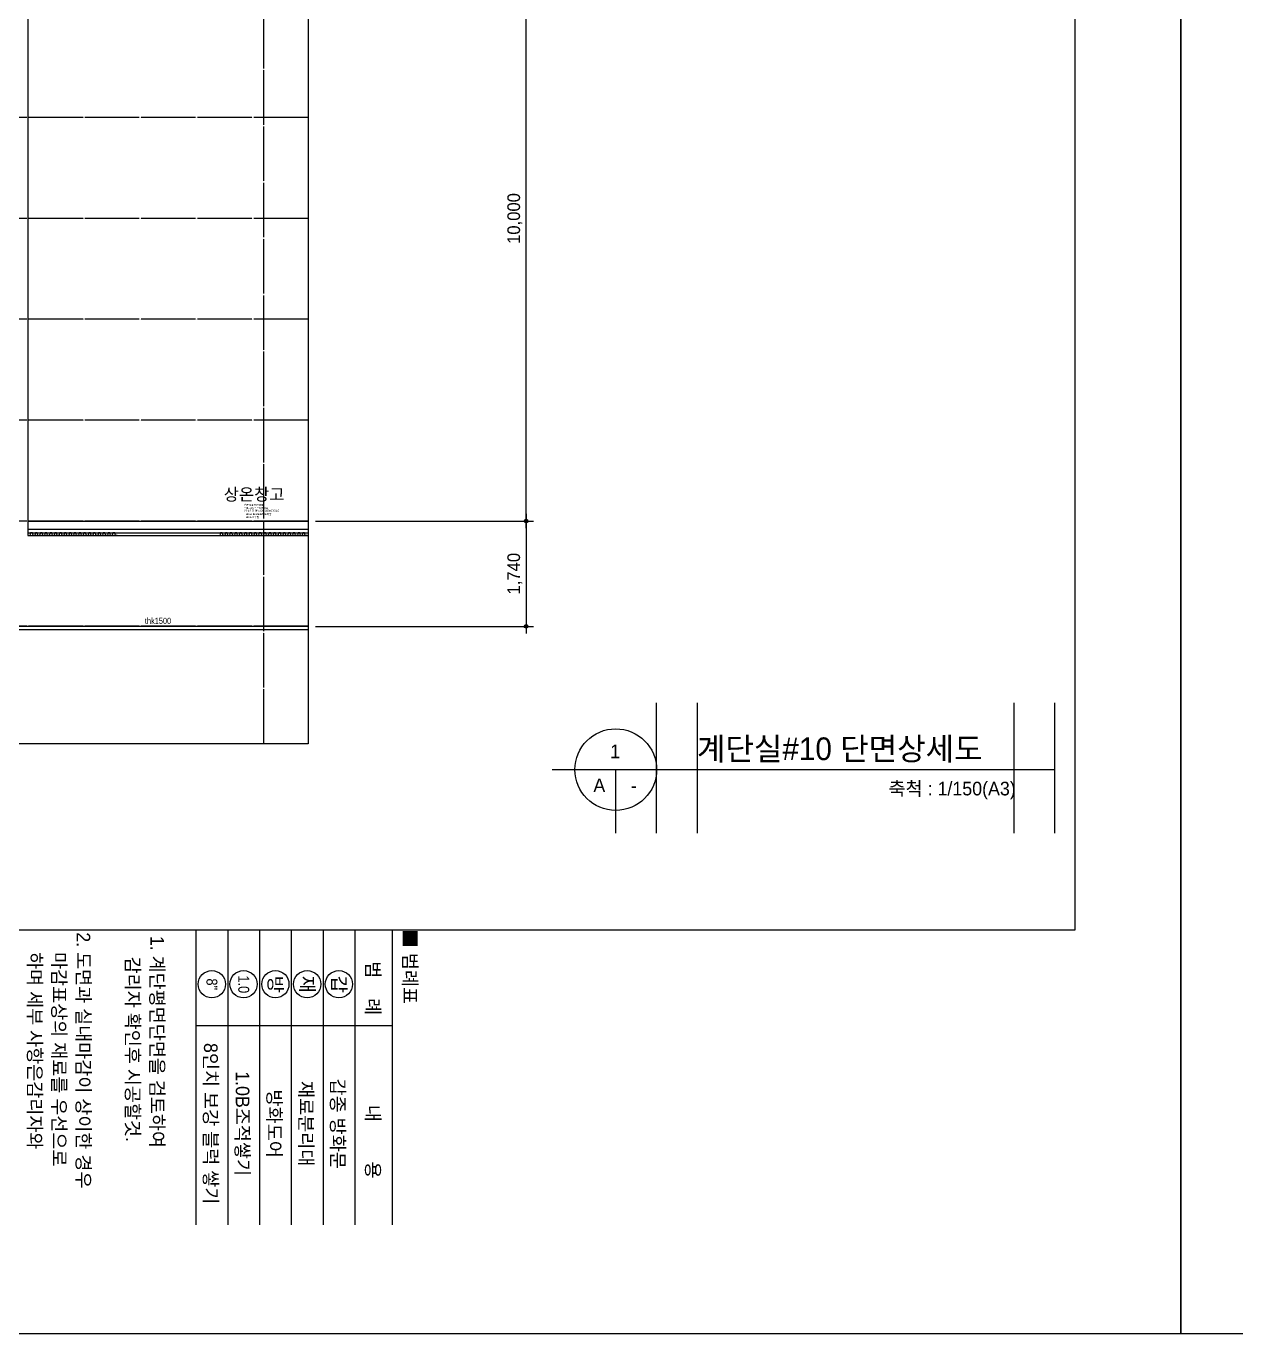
# Model space of a CAD drawing. Header units: millimetres. Extents: x 11948722 to 13111668, y -10771712 to -10232988.
# Drawn here: x 12652737 to 12672722, y -10515136 to -10493525 of the extents above; entities that cross this region are included whole.
import ezdxf
from ezdxf.enums import TextEntityAlignment as Align

# ---------------------------------------------------------------- set-up
doc = ezdxf.new("R2010")
doc.units = ezdxf.units.MM
doc.header["$LTSCALE"] = 150
doc.header["$MEASUREMENT"] = 0
doc.linetypes.add('CEN', pattern=[6.2, 6, -0.1, 0, -0.1])
doc.linetypes.add('HID', pattern=[2.3, 1.5, -0.8])
doc.layers.get('0').update_dxf_attribs({"linetype": 'CONTINUOUS'})
doc.layers.get('Defpoints').update_dxf_attribs({"color": 117, "linetype": 'CONTINUOUS'})
for name, color, linetype in [('A-HAT-251', 251, 'CONTINUOUS'), ('A-중심선', 10, 'CEN'), ('BOX', 7, 'CONTINUOUS'), ('BOX TEXT', 3, 'CONTINUOUS'), ('CON-C', 2, 'CONTINUOUS'), ('ELE-06', 6, 'CONTINUOUS'), ('ele11', 251, 'CONTINUOUS'), ('TEX-SYM', 3, 'CONTINUOUS'), ('Xref-계단단면도$0$3 dim0', 7, 'CONTINUOUS'), ('Xref-계단단면도$0$A-TIT', 2, 'CONTINUOUS'), ('Xref-계단단면도$0$A-TXT-5.0', 3, 'CONTINUOUS'), ('Xref-계단단면도$0$SYM-2', 7, 'CONTINUOUS'), ('바닥마감', 3, 'CONTINUOUS')]:
    doc.layers.add(name, color=color, linetype=linetype)
doc.styles.add('Xref-계단단면도$0$나눔고딕 Se', font='')
doc.styles.add('Xref-계단단면도$0$돋움', font='')
doc.styles.add('돋움', font='')
doc.styles.add('맑은고딕', font='malgun.ttf')
doc.styles.add('주석', font='')
doc.styles.get('Xref-계단단면도$0$나눔고딕 Se').set_extended_font_data('Dotum')
doc.styles.get('Xref-계단단면도$0$돋움').set_extended_font_data('Dotum')
doc.styles.get('돋움').set_extended_font_data('Dotum')
doc.styles.get('주석').set_extended_font_data('Dotum')
doc.dimstyles.new('Xref-계단단면도$0$A1-100', dxfattribs={"dimtxt": 3, "dimasz": 1, "dimexe": 2, "dimexo": 2, "dimgap": 1, "dimtad": 1, "dimdec": 0, "dimzin": 12, "dimdsep": 46, "dimlunit": 6, "dimtxsty": 'Xref-계단단면도$0$나눔고딕 Se', "dimblk1": 'Xref-계단단면도$0$DIMDOT', "dimblk2": 'Xref-계단단면도$0$DIMDOT', "dimsah": 1, "dimcen": -1, "dimdle": 2, "dimclrd": 256, "dimclre": 256, "dimclrt": 3, "dimadec": 0, "dimazin": 0, "dimtfac": 1, "dimtdec": 0, "dimtix": 1, "dimtmove": 2, "dimatfit": 3, "dimldrblk": 'Xref-계단단면도$0$DIMDOT', "dimfxl": 1, "dimtvp": 1, "dimtolj": 1, "dimtzin": 12, "dimlwd": -1, "dimlwe": -1, "dimarcsym": 0})

# ---------------------------------------------------------------- blocks, each defined once
blk = doc.blocks.new('Xref-계단단면도$0$DIMDOT')
at = {"color": 0}
blk.add_line((-2, 0), (2, 0), dxfattribs=at)
for radius in [0.5, 0.25]:
    blk.add_circle((0, 0), radius, dxfattribs=at)
blk = doc.blocks.new('*D445')
at = {"layer": 'Defpoints', "color": 0, "ltscale": 1200}
for p in [(12657396, -10491704), (12660996, -10491704), (12657396, -10501704)]:
    blk.add_point(p, dxfattribs=at)
at = {"layer": 'Xref-계단단면도$0$3 dim0'}
for p, q in [((12657516, -10491704), (12661116, -10491704)), ((12660996, -10501644), (12660996, -10491764)), ((12657516, -10501704), (12661116, -10501704))]:
    blk.add_line(p, q, dxfattribs=at)
at = {"layer": 'Xref-계단단면도$0$3 dim0', "ltscale": 1200, "xscale": 60, "yscale": 60, "zscale": 60}
for p, rotation in [((12660996, -10491704), 90), ((12660996, -10501704), 270)]:
    blk.add_blockref('Xref-계단단면도$0$DIMDOT', p, dxfattribs=dict(at, rotation=rotation))
at = {"layer": 'Xref-계단단면도$0$3 dim0', "color": 3, "ltscale": 1200, "insert": (12660811, -10496704), "char_height": 210, "attachment_point": 5, "rotation": 90, "style": 'Xref-계단단면도$0$나눔고딕 Se'}
blk.add_mtext('\\A1;10,000', dxfattribs=at)
blk = doc.blocks.new('*D1301')
at = {"layer": 'Defpoints', "color": 0, "ltscale": 1200}
for p in [(12657396, -10501704), (12657396, -10503444), (12660996, -10503444)]:
    blk.add_point(p, dxfattribs=at)
at = {"layer": 'Xref-계단단면도$0$3 dim0'}
for p, q in [((12657516, -10501704), (12661116, -10501704)), ((12660996, -10501764), (12660996, -10503384)), ((12657516, -10503444), (12661116, -10503444))]:
    blk.add_line(p, q, dxfattribs=at)
at = {"layer": 'Xref-계단단면도$0$3 dim0', "ltscale": 1200, "xscale": 60, "yscale": 60, "zscale": 60}
for p, rotation in [((12660996, -10501704), 90), ((12660996, -10503444), 270)]:
    blk.add_blockref('Xref-계단단면도$0$DIMDOT', p, dxfattribs=dict(at, rotation=rotation))
at = {"layer": 'Xref-계단단면도$0$3 dim0', "color": 3, "ltscale": 1200, "insert": (12660811, -10502574), "char_height": 210, "attachment_point": 5, "rotation": 90, "style": 'Xref-계단단면도$0$나눔고딕 Se'}
blk.add_mtext('\\A1;1,740', dxfattribs=at)

msp = doc.modelspace()

# ---------------------------------------------------------------- linework, layer by layer
for centre in [(12655804.3, -10509358.8), (12656329.3, -10509358.8), (12656854.3, -10509358.8), (12657379.3, -10509358.8), (12657904.3, -10509358.8)]:
    msp.add_circle(centre, 225)
at = {"layer": 'A-HAT-251'}
for points in [[(12652879.4, -10501943.5), (12652851.4, -10501943.5), (12652839.4, -10501898.5), (12652811.4, -10501898.5), (12652799.4, -10501943.5)], [(12652959.4, -10501943.5), (12652931.4, -10501943.5), (12652919.4, -10501898.5), (12652891.4, -10501898.5), (12652879.4, -10501943.5)], [(12653039.4, -10501943.5), (12653011.4, -10501943.5), (12652999.4, -10501898.5), (12652971.4, -10501898.5), (12652959.4, -10501943.5)], [(12653119.4, -10501943.5), (12653091.4, -10501943.5), (12653079.4, -10501898.5), (12653051.4, -10501898.5), (12653039.4, -10501943.5)], [(12653199.4, -10501943.5), (12653171.4, -10501943.5), (12653159.4, -10501898.5), (12653131.4, -10501898.5), (12653119.4, -10501943.5)], [(12653279.4, -10501943.5), (12653251.4, -10501943.5), (12653239.4, -10501898.5), (12653211.4, -10501898.5), (12653199.4, -10501943.5)], [(12653359.4, -10501943.5), (12653331.4, -10501943.5), (12653319.4, -10501898.5), (12653291.4, -10501898.5), (12653279.4, -10501943.5)], [(12653439.4, -10501943.5), (12653411.4, -10501943.5), (12653399.4, -10501898.5), (12653371.4, -10501898.5), (12653359.4, -10501943.5)], [(12653519.4, -10501943.5), (12653491.4, -10501943.5), (12653479.4, -10501898.5), (12653451.4, -10501898.5), (12653439.4, -10501943.5)], [(12653599.4, -10501943.5), (12653571.4, -10501943.5), (12653559.4, -10501898.5), (12653531.4, -10501898.5), (12653519.4, -10501943.5)], [(12653679.4, -10501943.5), (12653651.4, -10501943.5), (12653639.4, -10501898.5), (12653611.4, -10501898.5), (12653599.4, -10501943.5)], [(12653759.4, -10501943.5), (12653731.4, -10501943.5), (12653719.4, -10501898.5), (12653691.4, -10501898.5), (12653679.4, -10501943.5)], [(12653839.4, -10501943.5), (12653811.4, -10501943.5), (12653799.4, -10501898.5), (12653771.4, -10501898.5), (12653759.4, -10501943.5)], [(12653919.4, -10501943.5), (12653891.4, -10501943.5), (12653879.4, -10501898.5), (12653851.4, -10501898.5), (12653839.4, -10501943.5)], [(12653999.4, -10501943.5), (12653971.4, -10501943.5), (12653959.4, -10501898.5), (12653931.4, -10501898.5), (12653919.4, -10501943.5)], [(12654079.4, -10501943.5), (12654051.4, -10501943.5), (12654039.4, -10501898.5), (12654011.4, -10501898.5), (12653999.4, -10501943.5)], [(12654159.4, -10501943.5), (12654131.4, -10501943.5), (12654119.4, -10501898.5), (12654091.4, -10501898.5), (12654079.4, -10501943.5)], [(12654239.4, -10501943.5), (12654211.4, -10501943.5), (12654199.4, -10501898.5), (12654171.4, -10501898.5), (12654159.4, -10501943.5)], [(12656017.1, -10501943.5), (12655989.1, -10501943.5), (12655977.1, -10501898.5), (12655949.1, -10501898.5), (12655937.1, -10501943.5)], [(12656097.1, -10501943.5), (12656069.1, -10501943.5), (12656057.1, -10501898.5), (12656029.1, -10501898.5), (12656017.1, -10501943.5)], [(12656177.1, -10501943.5), (12656149.1, -10501943.5), (12656137.1, -10501898.5), (12656109.1, -10501898.5), (12656097.1, -10501943.5)], [(12656257.1, -10501943.5), (12656229.1, -10501943.5), (12656217.1, -10501898.5), (12656189.1, -10501898.5), (12656177.1, -10501943.5)], [(12656337.1, -10501943.5), (12656309.1, -10501943.5), (12656297.1, -10501898.5), (12656269.1, -10501898.5), (12656257.1, -10501943.5)], [(12656417.1, -10501943.5), (12656389.1, -10501943.5), (12656377.1, -10501898.5), (12656349.1, -10501898.5), (12656337.1, -10501943.5)], [(12656497.1, -10501943.5), (12656469.1, -10501943.5), (12656457.1, -10501898.5), (12656429.1, -10501898.5), (12656417.1, -10501943.5)], [(12656577.1, -10501943.5), (12656549.1, -10501943.5), (12656537.1, -10501898.5), (12656509.1, -10501898.5), (12656497.1, -10501943.5)], [(12656657.1, -10501943.5), (12656629.1, -10501943.5), (12656617.1, -10501898.5), (12656589.1, -10501898.5), (12656577.1, -10501943.5)], [(12656737.1, -10501943.5), (12656709.1, -10501943.5), (12656697.1, -10501898.5), (12656669.1, -10501898.5), (12656657.1, -10501943.5)], [(12656817.1, -10501943.5), (12656789.1, -10501943.5), (12656777.1, -10501898.5), (12656749.1, -10501898.5), (12656737.1, -10501943.5)], [(12656897.1, -10501943.5), (12656869.1, -10501943.5), (12656857.1, -10501898.5), (12656829.1, -10501898.5), (12656817.1, -10501943.5)], [(12656977.1, -10501943.5), (12656949.1, -10501943.5), (12656937.1, -10501898.5), (12656909.1, -10501898.5), (12656897.1, -10501943.5)], [(12657057.1, -10501943.5), (12657029.1, -10501943.5), (12657017.1, -10501898.5), (12656989.1, -10501898.5), (12656977.1, -10501943.5)], [(12657137.1, -10501943.5), (12657109.1, -10501943.5), (12657097.1, -10501898.5), (12657069.1, -10501898.5), (12657057.1, -10501943.5)], [(12657217.1, -10501943.5), (12657189.1, -10501943.5), (12657177.1, -10501898.5), (12657149.1, -10501898.5), (12657137.1, -10501943.5)], [(12657297.1, -10501943.5), (12657269.1, -10501943.5), (12657257.1, -10501898.5), (12657229.1, -10501898.5), (12657217.1, -10501943.5)], [(12657377.1, -10501943.5), (12657349.1, -10501943.5), (12657337.1, -10501898.5), (12657309.1, -10501898.5), (12657297.1, -10501943.5)]]:
    msp.add_lwpolyline(points, dxfattribs=at)
at = {"layer": 'A-중심선'}
for p, q in [((12656665.8, -10505384.5), (12656665.8, -10458703.5)), ((12657396.5, -10495036.9), (12639770.5, -10495036.9)), ((12657396.5, -10496703.5), (12639770.5, -10496703.5)), ((12657396.5, -10498370.2), (12639770.5, -10498370.2)), ((12657396.5, -10500036.9), (12639770.5, -10500036.9)), ((12657396.5, -10501703.5), (12639770.5, -10501703.5)), ((12657396.5, -10503443.5), (12639770.5, -10503443.5))]:
    msp.add_line(p, q, dxfattribs=at)
at = {"layer": 'BOX'}
for points in [[(12655541.8, -10508461.3), (12655541.8, -10513336.3)], [(12658166.8, -10508461.3), (12658166.8, -10513336.3)], [(12658785.5, -10508461.3), (12658785.5, -10513336.3)], [(12658785.5, -10510047.6), (12655541.8, -10510047.6)]]:
    msp.add_lwpolyline(points, dxfattribs=at)
at = {"layer": 'BOX', "color": 252}
for points in [[(12656066.8, -10508461.3), (12656066.8, -10513336.3)], [(12656591.8, -10508461.3), (12656591.8, -10513336.3)], [(12657116.8, -10508461.3), (12657116.8, -10513336.3)], [(12657641.8, -10508461.3), (12657641.8, -10513336.3)]]:
    msp.add_lwpolyline(points, dxfattribs=at)
at = {"layer": 'CON-C', "ltscale": 1200}
for p, q in [((12652765.8, -10461953.5), (12652765.8, -10501943.5)), ((12652765.8, -10501943.5), (12657396.5, -10501943.5)), ((12648958.1, -10503443.5), (12657396.5, -10503443.5))]:
    msp.add_line(p, q, dxfattribs=at)
at = {"layer": 'Defpoints', "linetype": 'ByBlock'}
for p, q in [((12663152.7, -10506862.2), (12663152.7, -10504705.4)), ((12663827.7, -10506862.2), (12663827.7, -10504705.4)), ((12669058.9, -10506862.2), (12669058.9, -10504705.4)), ((12669733.9, -10506862.2), (12669733.9, -10504705.4))]:
    msp.add_line(p, q, dxfattribs=at)
at = {"layer": 'Defpoints', "ltscale": 1200}
for points in [[(12627262.7, -10452136.3), (12671812.7, -10452136.3), (12671812.7, -10515136.3), (12627262.7, -10515136.3)], [(12671812.7, -10452136.3), (12716362.7, -10452136.3), (12716362.7, -10515136.3), (12671812.7, -10515136.3)], [(12629115.7, -10508461.3), (12670065.7, -10508461.3), (12670065.7, -10453936.3), (12629115.7, -10453936.3)], [(12639770.5, -10458703.5), (12657396.5, -10458703.5), (12657396.5, -10505384.5), (12639770.5, -10505384.5)]]:
    msp.add_lwpolyline(points, close=True, dxfattribs=at)
at = {"layer": 'ELE-06'}
msp.add_line((12657396.5, -10503503.5), (12648992.8, -10503503.5), dxfattribs=at)
at = {"layer": 'ele11', "ltscale": 0.5}
for p, q in [((12652765.8, -10501838.5), (12657396.5, -10501838.5)), ((12652765.8, -10501898.5), (12657396.5, -10501898.5))]:
    msp.add_line(p, q, dxfattribs=at)
at = {"layer": 'Xref-계단단면도$0$A-TIT'}
for p, q in [((12661427.7, -10505812.2), (12669733.9, -10505812.2)), ((12662477.7, -10506862.2), (12662477.7, -10505812.2))]:
    msp.add_line(p, q, dxfattribs=at)
msp.add_circle((12662477.7, -10505812.2), 675, dxfattribs=at)
at = {"layer": '바닥마감', "color": 3}
msp.add_lwpolyline([(12652765.8, -10501703.5), (12657396.5, -10501703.5)], dxfattribs=at)

# ---------------------------------------------------------------- texts
at = {"layer": 'BOX TEXT', "linetype": 'HID', "style": '돋움'}
for s, p in [(' 2. 도면과 실내마감이 상이한 경우', (12653571.5, -10508418.8)), ('     하며 세부 사항은감리자와 ', (12652769, -10508418.8)), ('     마감표상의 재료를 우선으로 ', (12653169.8, -10508418.8))]:
    msp.add_text(s, height=224.465, rotation=270, dxfattribs=at).set_placement(p)
for s, p in [('1. 계단평면단면을 검토하여 ', (12654901.9, -10508558.8)), ('감리자 확인후 시공할것.', (12654498.3, -10508902.7))]:
    msp.add_text(s, height=224.465, rotation=270, dxfattribs=at).set_placement(p, align=Align.MIDDLE_LEFT)
at = {"layer": 'Defpoints', "style": '맑은고딕'}
msp.add_text('상온창고', height=200, dxfattribs=at).set_placement((12656001.1, -10501263.5), align=Align.MIDDLE_LEFT)
at = {"layer": 'Defpoints', "ltscale": 1200, "style": '돋움'}
for s, p in [('THK135 무근콘크리트', (12656340, -10501489.2)), ('침투식표면강화제', (12656340, -10501439.2)), ('THK60 보호모르타르마감', (12656340, -10501589.2)), ('THK45배수판', (12656340, -10501639.2)), ('(용접이형 철망 D8- 200x200)1겹', (12656340, -10501531.7))]:
    msp.add_text(s, height=30, dxfattribs=at).set_placement(p, align=Align.MIDDLE_LEFT)
at = {"layer": 'Defpoints', "style": '주석', "width": 0.8}
msp.add_text('thk1500', height=100, dxfattribs=at).set_placement((12654698, -10503352.9), align=Align.MIDDLE_LEFT)
at = {"layer": 'TEX-SYM', "color": 3, "style": '돋움'}
msp.add_text('■ 범례표 ', height=225, rotation=270, dxfattribs=at).set_placement((12658965, -10508450.7))
for s, p in [('범    례', (12658354.3, -10509423.9)), ('8인치 보강 블럭 쌓기', (12655674.7, -10511663.2)), ('1.0B조적쌓기', (12656199.7, -10511663.2)), ('재료분리대', (12657249.7, -10511663.2)), ('갑종 방화문', (12657774.7, -10511663.2)), ('방화도어', (12656724.7, -10511663.2)), ('내        용', (12658354.3, -10511960.8))]:
    msp.add_text(s, height=225, rotation=270, dxfattribs=at).set_placement(p, align=Align.CENTER)
at = {"layer": 'TEX-SYM', "color": 3, "style": '돋움', "width": 0.9}
for s, p in [('1.0', (12656331.4, -10509359.3)), ('8"', (12655806.4, -10509359.3))]:
    msp.add_text(s, height=180, rotation=270, dxfattribs=at).set_placement(p, align=Align.MIDDLE_CENTER)
at = {"layer": 'TEX-SYM', "color": 3, "style": '돋움'}
for s, p in [('방', (12656856.4, -10509359.3)), ('재', (12657381.4, -10509359.3)), ('갑', (12657906.4, -10509359.3))]:
    msp.add_text(s, height=225, rotation=270, dxfattribs=at).set_placement(p, align=Align.MIDDLE_CENTER)
at = {"layer": 'Xref-계단단면도$0$A-TXT-5.0', "style": 'Xref-계단단면도$0$돋움'}
msp.add_text('계단실#10 단면상세도', height=375, dxfattribs=at).set_placement((12663818.4, -10505654.7))
msp.add_text('축척 : 1/150(A3)', height=225, dxfattribs=at).set_placement((12669085.8, -10506125.1), align=Align.MIDDLE_RIGHT)
at = {"layer": 'Xref-계단단면도$0$SYM-2', "color": 3, "style": 'Xref-계단단면도$0$나눔고딕 Se'}
for s, p in [('1', (12662466.6, -10505511.1)), ('A', (12662206.1, -10506071.1)), ('-', (12662776, -10506075.4))]:
    msp.add_text(s, height=225, dxfattribs=at).set_placement(p, align=Align.MIDDLE_CENTER)

# ---------------------------------------------------------------- dimensions: what is measured, and where the dimension line sits
at = {"layer": 'Xref-계단단면도$0$3 dim0'}
for base, p2, angle, picture, middle in [((12660996.5, -10491703.5), (12657396.5, -10491703.5), 90, '*D445', (12660811.1, -10496703.5)), ((12660996.5, -10503443.5), (12657396.5, -10503443.5), 270, '*D1301', (12660811.1, -10502573.5))]:
    dim = msp.add_linear_dim(base=base, p1=(12657396.5, -10501703.5), p2=p2, angle=angle, dimstyle='Xref-계단단면도$0$A1-100', override={"dimscale": 60, "dimtxt": 3.5}, dxfattribs=at)
    dim.commit()
    dim.dimension.update_dxf_attribs({"geometry": picture, "text_midpoint": middle})

doc.saveas('drawing.dxf')
